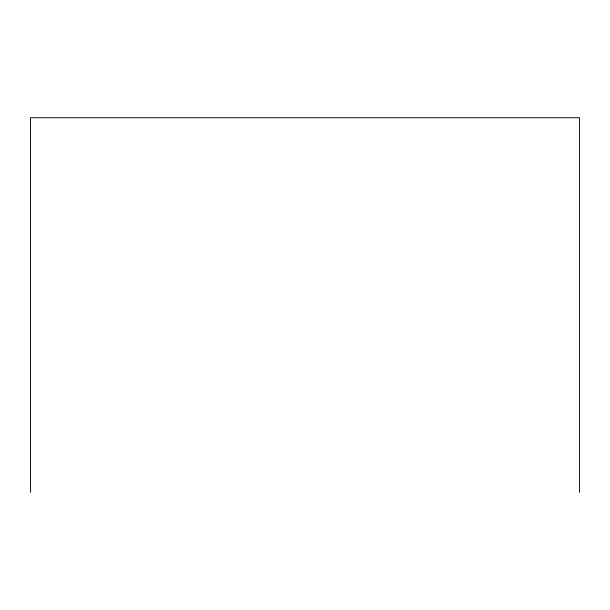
<?xml version="1.0" encoding="UTF-8"?>
<svg xmlns="http://www.w3.org/2000/svg" width="610" height="610" viewBox="0 0 610 610"><rect width="100%" height="100%" fill="white"/><g stroke="black" fill="none" stroke-linecap="round" stroke-linejoin="round"><path stroke-width="0.91" d="M579.5 492.278L579.5 117.722L30.5 117.722L30.5 492.278"/></g></svg>
